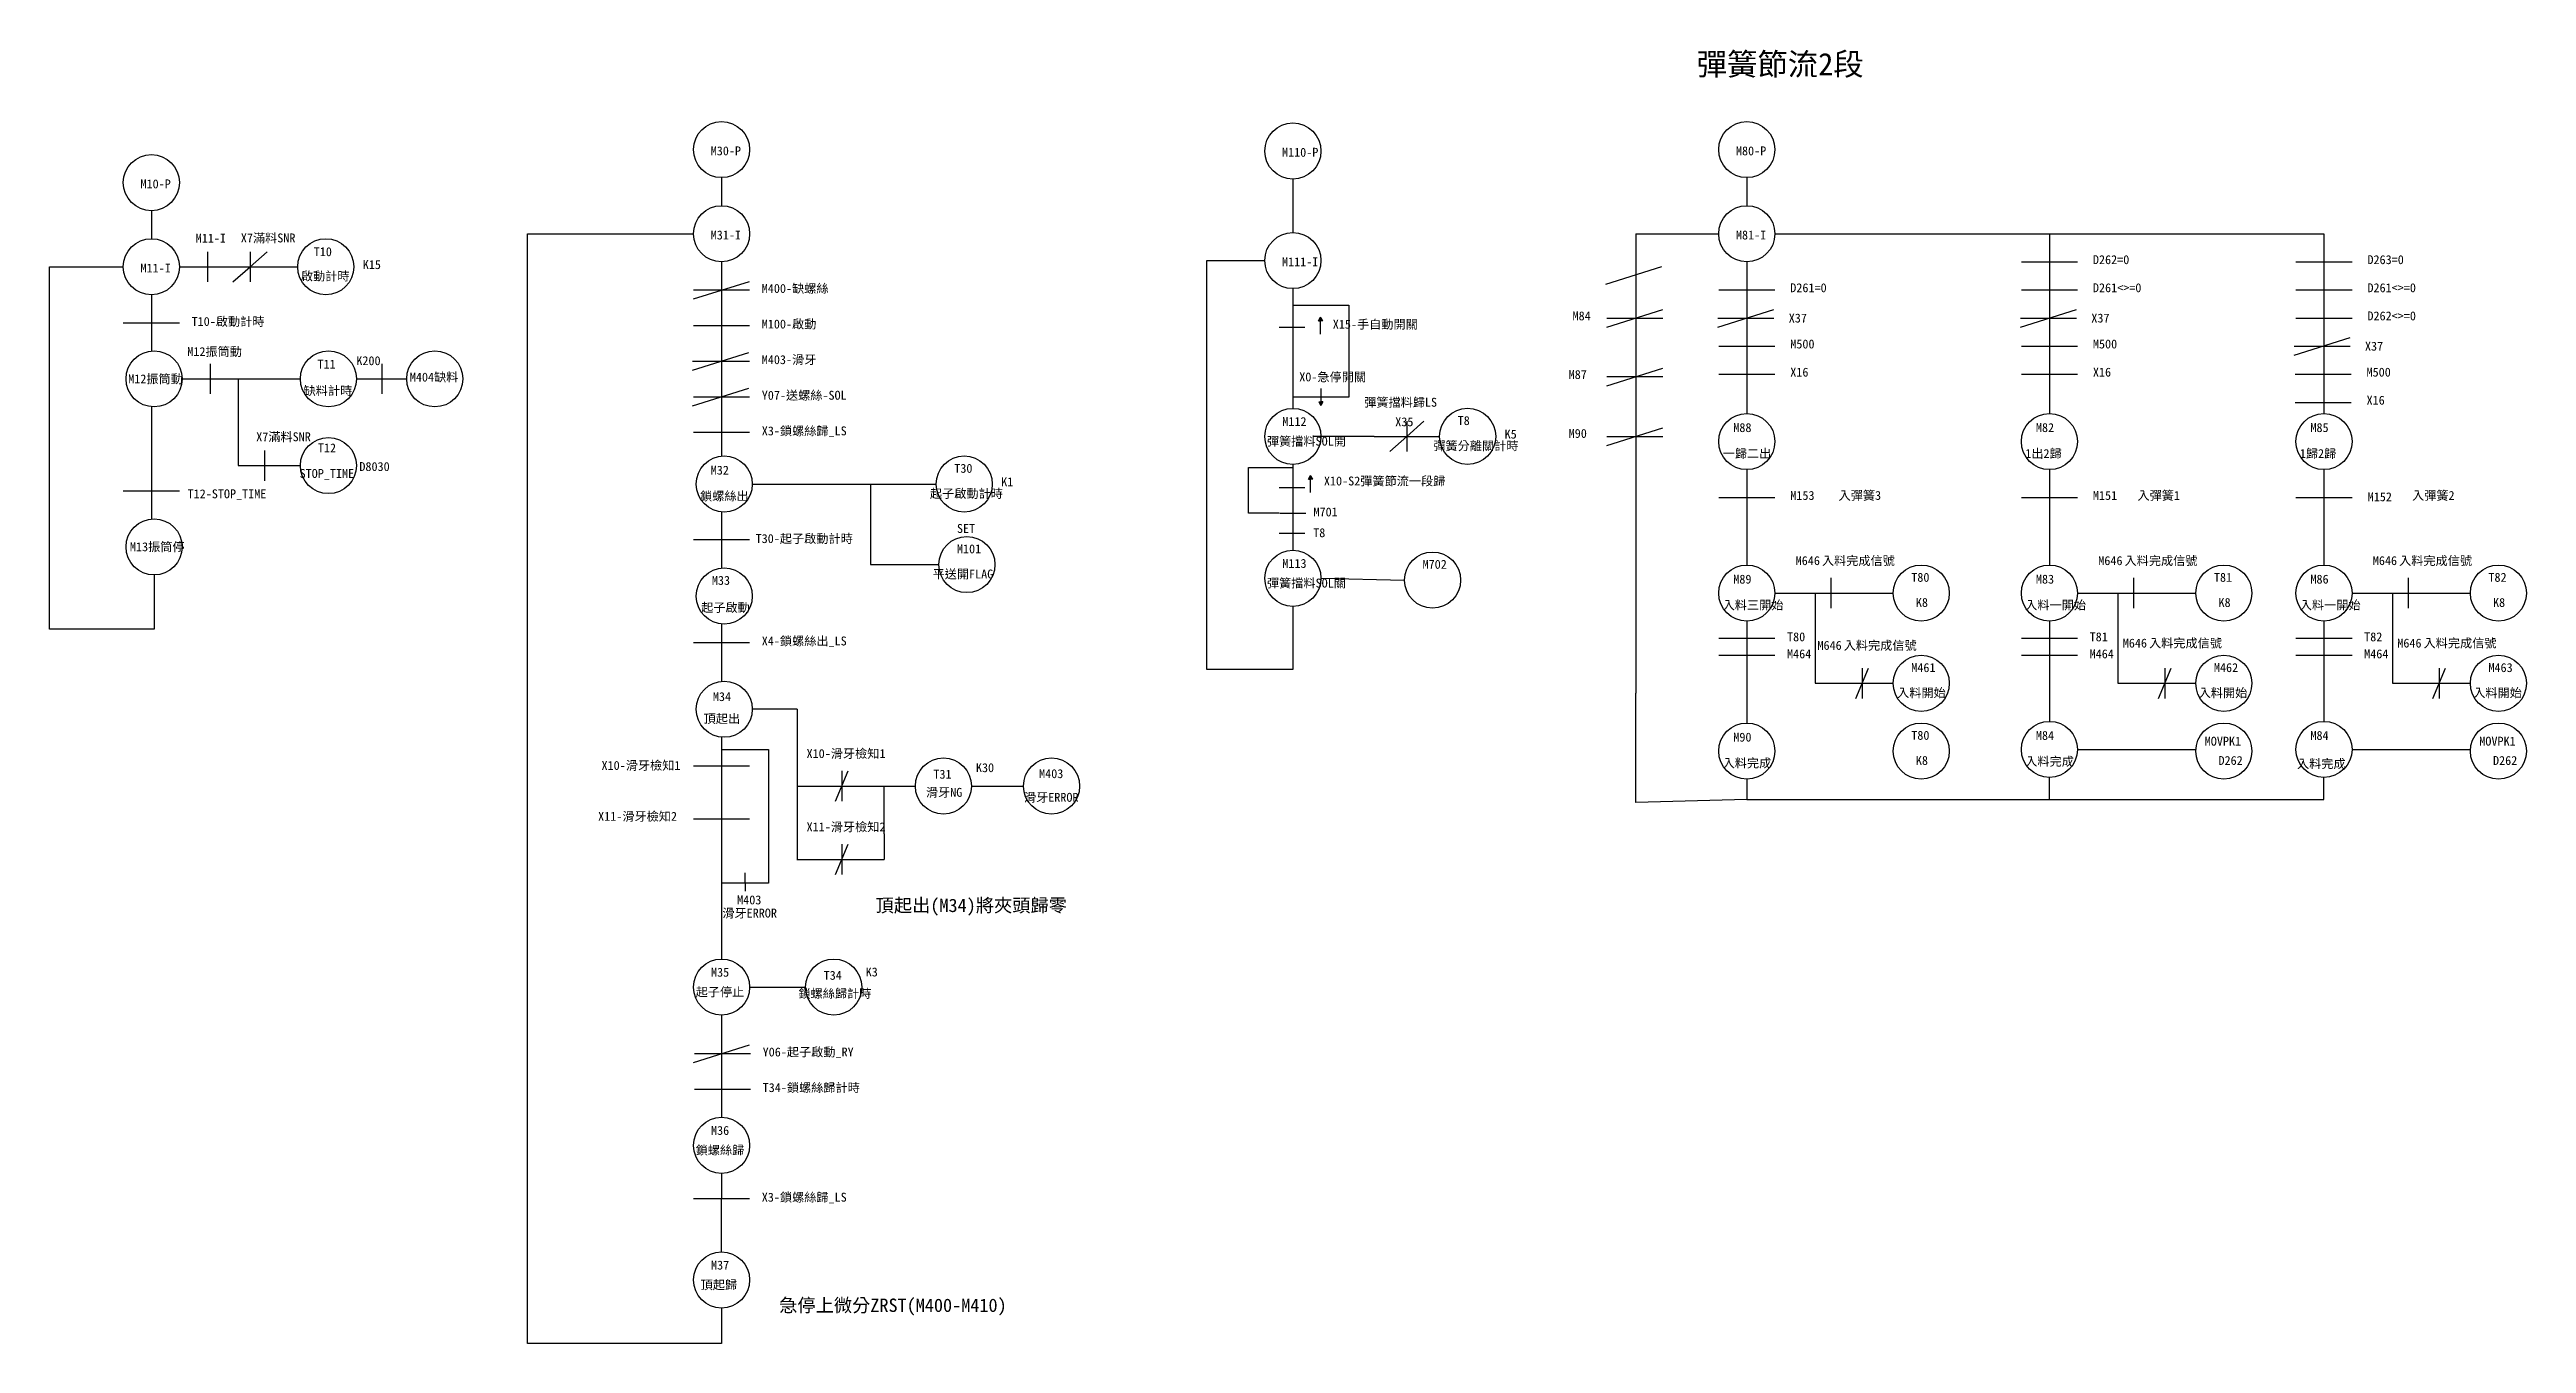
# Model space of a CAD drawing. Extents: x 16 to 572, y -69 to 222.
import ezdxf

# ---------------------------------------------------------------- set-up
doc = ezdxf.new("R2010")
doc.units = 0
doc.layers.get('0').update_dxf_attribs({"linetype": 'CONTINUOUS'})
doc.layers.add('圖框層', color=7, linetype='CONTINUOUS')
doc.layers.add('標尺寸層', color=3, linetype='CONTINUOUS')
doc.styles.add('STSL', font='kaiu.ttf')

msp = doc.modelspace()

# ---------------------------------------------------------------- linework, layer by layer
for centre in [(166.93, 199.42), (295.18, 199.1), (295.18, 199.1), (397.09, 199.42), (38.93, 192), (166.93, 180.52), (166.93, 180.52), (166.93, 180.52), (166.93, 180.52), (397.09, 180.52), (397.09, 180.52), (397.09, 180.52), (397.09, 180.52), (38.93, 173.1), (38.93, 173.1), (38.93, 173.1), (38.93, 173.1), (78.08, 173.1), (295.18, 174.5), (39.53, 147.93), (78.68, 147.93), (102.54, 147.93), (295.18, 135), (334.42, 135.01), (397.09, 133.85), (465.03, 133.85), (526.66, 133.85), (78.68, 128.44), (167.53, 124.3), (221.41, 124.3), (39.53, 110.19), (222, 106.21), (295.18, 103.13), (326.54, 102.73), (397.09, 99.81), (436.25, 99.81), (465.03, 99.81), (504.18, 99.81), (526.66, 99.81), (565.82, 99.81), (167.53, 99.15), (436.25, 79.54), (504.18, 79.54), (565.82, 79.54), (167.53, 73.72), (397.09, 64.32), (436.25, 64.32), (465.03, 64.7), (504.18, 64.32), (526.66, 64.7), (565.82, 64.32), (216.74, 56.47), (241, 56.47), (166.93, 11.3), (192.1, 11.3), (166.93, -24.24), (166.93, -54.48)]:
    msp.add_circle(centre, 6.3)
at = {"layer": '標尺寸層', "color": 7}
for p, q in [((166.93, 193.12), (166.93, 186.82)), ((295.18, 192.8), (295.18, 180.8)), ((397.09, 193.12), (397.09, 186.82)), ((38.93, 185.7), (38.93, 179.4)), ((123.35, -68.75), (123.35, 180.52)), ((123.35, 180.52), (160.63, 180.52)), ((372.16, 180.52), (390.79, 180.52)), ((372.16, 180.52), (372.16, 77.3)), ((403.39, 180.52), (465.03, 180.52)), ((465.03, 180.52), (465.03, 167.91)), ((465.03, 180.52), (526.66, 180.52)), ((526.66, 180.52), (526.66, 167.91)), ((16.06, 91.73), (16.06, 173.1)), ((16.06, 173.1), (32.63, 173.1)), ((45.23, 173.1), (57.83, 173.1)), ((51.53, 176.49), (51.53, 169.7)), ((57.24, 169.7), (61.07, 173.1)), ((57.83, 173.1), (71.78, 173.1)), ((61.07, 176.49), (61.07, 169.7)), ((61.07, 173.1), (64.89, 176.49)), ((166.93, 174.22), (166.93, 130.57)), ((275.88, 82.67), (275.88, 174.5)), ((275.88, 174.5), (288.88, 174.5)), ((365.45, 169.19), (378.05, 173.13)), ((397.09, 174.22), (397.09, 161.59)), ((458.73, 174.21), (471.33, 174.21)), ((520.36, 174.21), (532.96, 174.21)), ((160.63, 165.89), (173.23, 169.83)), ((160.63, 167.92), (173.23, 167.92)), ((295.18, 168.2), (295.18, 143.82)), ((390.79, 167.91), (403.39, 167.91)), ((458.73, 167.91), (471.33, 167.91)), ((465.03, 167.91), (465.03, 161.59)), ((520.36, 167.91), (532.96, 167.91)), ((526.66, 167.91), (526.66, 161.59)), ((38.93, 166.8), (38.93, 154.2)), ((295.18, 164.46), (301.48, 164.46)), ((295.18, 164.46), (307.78, 164.46)), ((300.96, 160.96), (301.42, 161.77)), ((301.42, 157.96), (301.42, 161.77)), ((301.88, 160.96), (301.42, 161.77)), ((307.78, 164.46), (307.78, 143.82)), ((365.65, 159.56), (378.25, 163.5)), ((365.65, 159.56), (378.25, 163.5)), ((365.65, 161.59), (378.25, 161.59)), ((365.65, 161.59), (378.25, 161.59)), ((390.59, 159.56), (403.19, 163.5)), ((390.59, 161.59), (403.19, 161.59)), ((397.09, 161.59), (397.09, 140.15)), ((458.53, 159.56), (471.13, 163.5)), ((458.53, 161.59), (471.13, 161.59)), ((465.03, 161.59), (465.03, 140.15)), ((520.36, 161.59), (532.96, 161.59)), ((526.66, 161.59), (526.66, 140.15)), ((32.63, 160.5), (45.23, 160.5)), ((160.63, 159.92), (173.23, 159.92)), ((292.12, 159.54), (297.9, 159.54)), ((300.96, 160.96), (301.42, 160.96)), ((301.88, 160.96), (301.42, 160.96)), ((519.96, 153.24), (532.56, 157.18)), ((52.12, 151.32), (52.12, 144.53)), ((90.66, 151.32), (90.66, 144.53)), ((160.43, 149.89), (173.03, 153.83)), ((160.43, 151.92), (173.03, 151.92)), ((160.63, 151.92), (173.23, 151.92)), ((365.65, 146.39), (378.25, 150.33)), ((390.79, 155.28), (403.39, 155.28)), ((458.73, 155.28), (471.33, 155.28)), ((519.96, 155.28), (532.56, 155.28)), ((45.82, 147.93), (58.42, 147.93)), ((58.42, 147.93), (72.38, 147.93)), ((58.42, 147.93), (58.42, 134.94)), ((84.98, 147.93), (96.24, 147.93)), ((160.43, 141.89), (173.03, 145.83)), ((301.48, 145.73), (301.48, 141.92)), ((365.65, 148.42), (378.25, 148.42)), ((390.79, 148.96), (403.39, 148.96)), ((458.73, 148.96), (471.33, 148.96)), ((520.16, 148.96), (532.76, 148.96)), ((38.93, 141.66), (38.93, 116.46)), ((160.63, 143.92), (173.23, 143.92)), ((307.78, 143.82), (295.18, 143.82)), ((295.18, 143.82), (295.18, 141.29)), ((301.01, 142.73), (301.48, 141.92)), ((301.01, 142.73), (301.48, 142.73)), ((301.94, 142.73), (301.48, 141.92)), ((301.94, 142.73), (301.48, 142.73)), ((520.16, 142.65), (532.76, 142.65)), ((58.42, 134.94), (58.42, 128.44)), ((160.63, 135.92), (173.23, 135.92)), ((313.4, 135.01), (299.92, 135)), ((313.4, 135.01), (328.12, 135.01)), ((316.93, 131.62), (320.76, 135.01)), ((320.76, 138.41), (320.76, 131.62)), ((320.76, 135.01), (324.58, 138.41)), ((365.65, 132.97), (378.25, 136.91)), ((365.65, 135), (378.25, 135)), ((58.42, 128.44), (70.6, 128.44)), ((64.29, 131.84), (64.29, 125.05)), ((70.6, 128.44), (72.38, 128.44)), ((285.2, 117.77), (285.2, 128.01)), ((285.2, 128.01), (295.18, 128.01)), ((295.18, 128.7), (295.18, 109.43)), ((32.63, 122.76), (45.23, 122.76)), ((173.83, 124.3), (186.43, 124.3)), ((186.43, 124.3), (200.38, 124.3)), ((200.38, 124.3), (215.11, 124.3)), ((200.38, 124.3), (200.38, 106.21)), ((292.12, 123.53), (297.9, 123.53)), ((298.71, 125.41), (299.17, 126.22)), ((298.71, 125.41), (299.17, 125.41)), ((299.17, 122.41), (299.17, 126.22)), ((299.63, 125.41), (299.17, 126.22)), ((299.63, 125.41), (299.17, 125.41)), ((397.09, 127.55), (397.09, 106.11)), ((465.03, 127.55), (465.03, 106.11)), ((526.66, 127.55), (526.66, 106.11)), ((166.93, 118.02), (166.93, 105.43)), ((166.93, 118.02), (166.93, 111.85)), ((292.12, 117.77), (285.2, 117.77)), ((292.29, 117.77), (298.07, 117.77)), ((390.79, 121.25), (403.39, 121.25)), ((390.79, 121.25), (403.39, 121.25)), ((458.73, 121.25), (471.33, 121.25)), ((458.73, 121.25), (471.33, 121.25)), ((520.36, 121.25), (532.96, 121.25)), ((520.36, 121.25), (532.96, 121.25)), ((160.63, 111.85), (173.23, 111.85)), ((292.12, 113.3), (297.9, 113.3)), ((200.38, 106.21), (215.7, 106.21)), ((39.53, 103.89), (39.53, 91.73)), ((301.48, 103.13), (320.24, 102.73)), ((415.99, 103.2), (415.99, 96.42)), ((483.93, 103.2), (483.93, 96.42)), ((545.56, 103.2), (545.56, 96.42)), ((295.18, 96.83), (295.18, 82.67)), ((403.39, 99.81), (415.99, 99.81)), ((412.46, 99.81), (412.46, 79.54)), ((415.99, 99.81), (429.95, 99.81)), ((471.33, 99.81), (483.93, 99.81)), ((480.39, 99.81), (480.39, 79.54)), ((483.93, 99.81), (497.88, 99.81)), ((532.96, 99.81), (545.56, 99.81)), ((542.03, 99.81), (542.03, 79.54)), ((545.56, 99.81), (559.52, 99.81)), ((39.53, 91.73), (16.06, 91.73)), ((166.93, 92.88), (166.93, 92.83)), ((166.93, 92.83), (166.93, 86.46)), ((390.79, 89.66), (403.39, 89.66)), ((397.09, 93.51), (397.09, 93.48)), ((397.09, 93.48), (397.09, 85.84)), ((458.73, 89.66), (471.33, 89.66)), ((465.03, 93.51), (465.03, 93.48)), ((465.03, 93.48), (465.03, 85.84)), ((520.36, 89.66), (532.96, 89.66)), ((526.66, 93.51), (526.66, 93.48)), ((526.66, 93.48), (526.66, 85.84)), ((160.63, 88.73), (173.23, 88.73)), ((166.93, 86.46), (166.93, 79.99)), ((390.79, 85.84), (403.39, 85.84)), ((397.09, 85.84), (397.09, 77.3)), ((458.73, 85.84), (471.33, 85.84)), ((465.03, 85.84), (465.03, 77.3)), ((520.36, 85.84), (532.96, 85.84)), ((526.66, 85.84), (526.66, 77.3)), ((295.18, 82.67), (275.88, 82.67)), ((412.46, 79.54), (415.99, 79.54)), ((415.99, 79.54), (429.95, 79.54)), ((421.56, 76.14), (424.38, 82.93)), ((422.97, 82.93), (422.97, 76.14)), ((480.39, 79.54), (483.93, 79.54)), ((483.93, 79.54), (497.88, 79.54)), ((489.49, 76.14), (492.32, 82.93)), ((490.9, 82.93), (490.9, 76.14)), ((542.03, 79.54), (545.56, 79.54)), ((545.56, 79.54), (559.52, 79.54)), ((551.13, 76.14), (553.95, 82.93)), ((552.54, 82.93), (552.54, 76.14)), ((183.89, 73.72), (173.83, 73.72)), ((183.89, 73.72), (183.89, 39.84)), ((372.16, 52.77), (372.16, 77.3)), ((397.09, 77.3), (397.09, 70.62)), ((465.03, 77.3), (465.03, 71)), ((526.66, 77.3), (526.66, 71)), ((166.93, 67.44), (166.93, 61.27)), ((166.93, 64.65), (177.48, 64.65)), ((166.93, 61.27), (166.93, 17.6)), ((177.48, 64.65), (177.48, 34.65)), ((471.33, 64.7), (497.89, 64.7)), ((532.96, 64.7), (559.53, 64.7)), ((160.63, 61.01), (173.23, 61.01)), ((183.89, 56.47), (196.49, 56.47)), ((192.53, 53.08), (195.36, 59.86)), ((193.95, 59.86), (193.95, 53.08)), ((196.49, 56.47), (210.44, 56.47)), ((203.46, 45.75), (203.46, 56.47)), ((223.04, 56.47), (234.7, 56.47)), ((397.09, 58.02), (397.09, 53.48)), ((465.03, 53.48), (465.03, 58.4)), ((526.66, 53.48), (526.66, 58.4)), ((397.09, 53.48), (372.16, 52.77)), ((397.09, 53.48), (465.03, 53.48)), ((465.03, 53.48), (526.66, 53.48)), ((160.63, 49.09), (173.23, 49.09)), ((203.46, 45.75), (203.46, 40)), ((183.89, 40), (203.46, 40)), ((192.53, 36.61), (195.36, 43.39)), ((193.95, 43.39), (193.95, 36.61)), ((177.48, 34.65), (166.93, 34.65)), ((172.21, 34.65), (172.21, 36.99)), ((172.21, 34.65), (172.21, 32.84)), ((173.23, 11.3), (185.8, 11.3)), ((166.93, 5), (166.93, -12.31)), ((160.63, -5.62), (173.23, -1.68)), ((160.83, -3.59), (173.43, -3.59)), ((160.83, -11.59), (173.43, -11.59)), ((166.93, -12.31), (166.93, -17.94)), ((166.93, -30.54), (166.93, -36.21)), ((160.63, -36.21), (173.23, -36.21)), ((166.93, -48.18), (166.93, -36.21)), ((166.93, -60.78), (166.93, -68.75)), ((166.93, -68.75), (123.35, -68.75))]:
    msp.add_line(p, q, dxfattribs=at)

# ---------------------------------------------------------------- texts
at = {"layer": '圖框層', "color": 4, "style": 'STSL'}
for s, height, p in [('彈簧節流2段', 5, (385.83, 216.12)), ('M30-P', 2, (164.49, 198.14)), ('M110-P', 2, (292.74, 197.82)), ('M80-P', 2, (394.65, 198.14)), ('M10-P', 2, (36.48, 190.72)), ('M11-I', 2, (48.87, 178.53)), ('X7滿料SNR', 2, (59.01, 178.58)), ('M31-I', 2, (164.49, 179.24)), ('M81-I', 2, (394.65, 179.24)), ('M11-I', 2, (36.48, 171.82)), ('T10', 2, (75.37, 175.49)), ('K15', 2, (86.38, 172.59)), ('M111-I', 2, (292.74, 173.22)), ('D262=0', 2, (474.79, 173.7)), ('D263=0', 2, (536.42, 173.7)), ('啟動計時', 2, (72.48, 170.01)), ('M400-缺螺絲', 2, (175.95, 167.24)), ('D261=0', 2, (406.85, 167.39)), ('D261<>=0', 2, (474.79, 167.39)), ('D261<>=0', 2, (536.42, 167.39)), ('T10-啟動計時', 2, (47.95, 159.82)), ('M100-啟動', 2, (175.95, 159.24)), ('X15-手自動開關 ', 2, (304.14, 159.19)), ('M84', 2, (357.97, 161.07)), ('X37', 2, (406.5, 160.58)), ('X37', 2, (474.43, 160.58)), ('D262<>=0', 2, (536.42, 161.07)), ('M500', 2, (406.85, 154.76)), ('M500', 2, (474.79, 154.76)), ('X37', 2, (535.86, 154.27)), ('M12振筒動', 2, (46.99, 153.05)), ('T11', 2, (76.21, 150.24)), ('K200', 2, (84.94, 151.01)), ('M403-滑牙', 2, (175.95, 151.24)), ('X16', 2, (406.85, 148.44)), ('X16', 2, (474.79, 148.44)), ('M500', 2, (536.22, 148.44)), ('M12振筒動', 2, (33.72, 146.92)), ('缺料計時', 2, (73.1, 144.27)), ('M404缺料', 2, (96.94, 147.33)), ('Y07-送螺絲-SOL', 2, (175.95, 143.24)), ('X0-急停開關 ', 2, (296.62, 147.36)), ('M87', 2, (357.1, 147.9)), ('M112', 2, (292.81, 137.34)), ('彈簧擋料歸LS', 2, (311.19, 141.67)), ('X35', 2, (318.16, 137.28)), ('T8', 2, (332.18, 137.55)), ('X16', 2, (536.22, 142.13)), ('X7滿料SNR', 2, (62.46, 133.92)), ('X3-鎖螺絲歸_LS', 2, (175.95, 135.24)), ('彈簧擋料SOL開', 2, (289.37, 132.92)), ('彈簧分離關計時', 2, (326.72, 131.9)), ('K5', 2, (342.72, 134.51)), ('M90', 2, (357.1, 134.67)), ('M88', 2, (394.06, 135.98)), ('M82', 2, (461.99, 135.98)), ('M85', 2, (523.62, 135.98)), ('T12', 2, (76.3, 131.41)), ('D8030', 2, (85.62, 127.23)), ('M32', 2, (164.49, 126.42)), ('T30', 2, (219.17, 126.83)), ('一歸二出', 2, (391.67, 130.16)), ('1出2歸', 2, (459.6, 130.16)), ('1歸2歸', 2, (521.24, 130.16)), ('T12-STOP_TIME', 2, (47.05, 121.11)), ('STOP_TIME', 2, (72.2, 125.68)), ('鎖螺絲出', 2, (162.1, 120.6)), ('起子啟動計時', 2, (213.71, 121.18)), ('K1', 2, (229.7, 123.79)), ('X10-S2彈簧節流一段歸', 2, (302.15, 123.99)), ('M153', 2, (406.85, 120.74)), ('M153', 2, (406.85, 120.74)), ('入彈簧3', 2, (417.69, 120.74)), ('M151', 2, (474.79, 120.74)), ('M151', 2, (474.79, 120.74)), ('入彈簧1', 2, (484.79, 120.74)), ('M152', 2, (536.47, 120.43)), ('入彈簧2', 2, (546.43, 120.74)), ('M701', 2, (299.81, 117.03)), ('M13振筒停', 2, (34.11, 109.21)), ('T30-起子啟動計時', 2, (174.57, 111.05)), ('SET ', 2, (219.77, 113.32)), ('T8', 2, (299.74, 112.37)), ('M101', 2, (219.77, 108.74)), ('M113', 2, (292.81, 105.47)), ('M702', 2, (324.3, 105.27)), ('M646', 2, (408.06, 106.1)), ('入料完成信號', 2, (413.96, 106.1)), ('M646', 2, (475.99, 106.1)), ('入料完成信號', 2, (481.89, 106.1)), ('M646', 2, (537.62, 106.1)), ('入料完成信號', 2, (543.53, 106.1)), ('M33', 2, (164.75, 101.66)), ('平送開FLAG', 2, (214.3, 103.09)), ('彈簧擋料SOL關', 2, (289.37, 101.06)), ('M89', 2, (394.06, 101.94)), ('T80', 2, (434.01, 102.35)), ('M83', 2, (461.99, 101.94)), ('T81', 2, (501.95, 102.35)), ('M86', 2, (523.62, 101.94)), ('T82', 2, (563.58, 102.35)), ('起子啟動', 2, (162.35, 95.57)), ('入料三開始', 2, (391.67, 96.12)), ('K8', 2, (435.04, 96.7)), ('入料一開始', 2, (459.6, 96.12)), ('K8', 2, (502.98, 96.7)), ('入料一開始', 2, (521.24, 96.12)), ('K8', 2, (564.61, 96.7)), ('X4-鎖螺絲出_LS', 2, (175.95, 88.05)), ('T80', 2, (406.12, 88.98)), ('M646', 2, (412.95, 87.06)), ('入料完成信號', 2, (418.85, 87.06)), ('T81', 2, (474.05, 88.98)), ('M646', 2, (481.49, 87.58)), ('入料完成信號', 2, (487.39, 87.58)), ('T82', 2, (535.68, 88.98)), ('M646', 2, (543.12, 87.58)), ('入料完成信號', 2, (549.02, 87.58)), ('M464', 2, (406.12, 85.16)), ('M461', 2, (434.01, 82.07)), ('M464', 2, (474.05, 85.16)), ('M462', 2, (501.95, 82.07)), ('M464', 2, (535.68, 85.16)), ('M463', 2, (563.58, 82.07)), ('入料開始', 2, (430.84, 76.42)), ('入料開始', 2, (498.54, 76.42)), ('入料開始', 2, (560.17, 76.42)), ('頂起出', 2, (162.91, 70.6)), ('M34', 2, (164.98, 75.55)), ('M90', 2, (394.06, 66.45)), ('T80', 2, (434.01, 66.86)), ('M84', 2, (461.99, 66.83)), ('MOVPK1', 2, (499.89, 65.54)), ('M84', 2, (523.62, 66.83)), ('MOVPK1', 2, (561.53, 65.54)), ('X10-滑牙檢知1 ', 2, (139.98, 60.1)), ('X10-滑牙檢知1 ', 2, (186.01, 62.76)), ('K30', 2, (224.03, 59.59)), ('入料完成', 2, (391.67, 60.63)), ('K8', 2, (435.04, 61.21)), ('入料完成', 2, (459.6, 61.01)), ('D262', 2, (502.98, 61.21)), ('入料完成', 2, (520.61, 60.49)), ('D262', 2, (564.61, 61.21)), ('滑牙NG ', 2, (212.8, 54.05)), ('T31', 2, (214.48, 58.12)), ('M403 ', 2, (238.21, 58.25)), ('X11-滑牙檢知2 ', 2, (139.21, 48.66)), ('滑牙ERROR ', 2, (234.81, 52.93)), ('X11-滑牙檢知2 ', 2, (186.01, 46.29)), ('滑牙ERROR ', 2, (167.1, 26.93)), ('M403 ', 2, (170.42, 29.89)), ('頂起出(M34)將夾頭歸零', 3, (201.52, 28.16)), ('起子停止', 2, (161.12, 9.23)), ('M35', 2, (164.56, 13.64)), ('鎖螺絲歸計時 ', 2, (184.19, 8.88)), ('T34', 2, (189.84, 12.95)), ('K3', 2, (199.28, 13.7)), ('Y06-起子啟動_RY', 2, (176.15, -4.27)), ('T34-鎖螺絲歸計時 ', 2, (176.15, -12.27)), ('M36', 2, (164.56, -21.89)), ('鎖螺絲歸 ', 2, (161.12, -26.31)), ('X3-鎖螺絲歸_LS', 2, (175.95, -36.89)), ('頂起歸 ', 2, (162.24, -56.56)), ('M37', 2, (164.56, -52.14)), ('急停上微分ZRST(M400-M410)', 3, (179.86, -61.66))]:
    msp.add_text(s, height=height, dxfattribs=at).set_placement(p)

doc.saveas('drawing.dxf')
